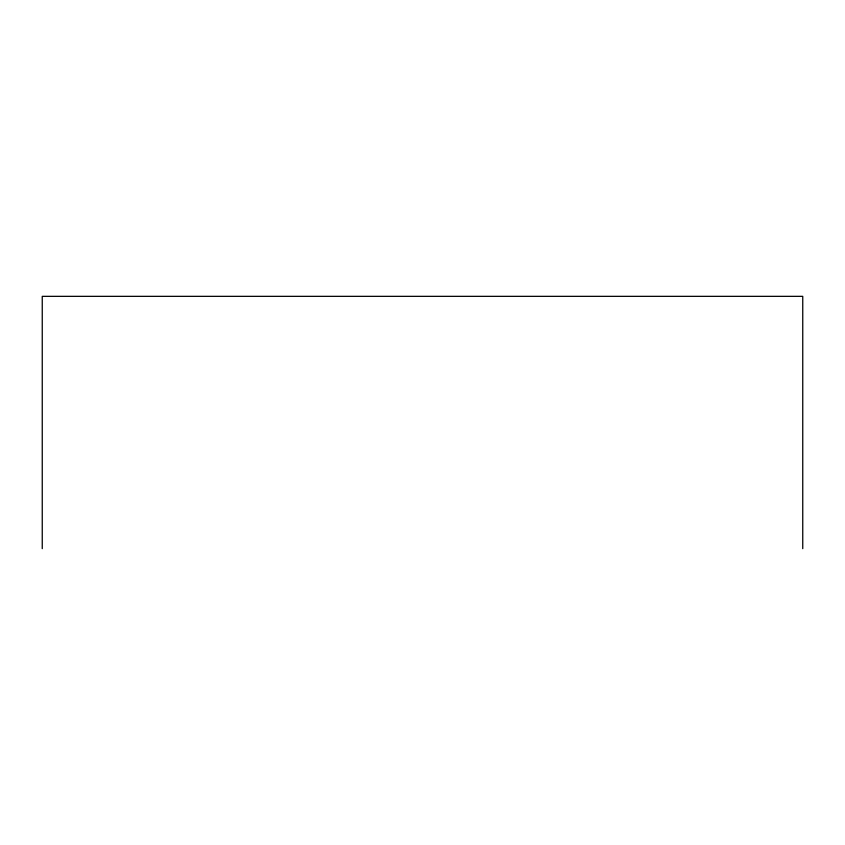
<?xml version="1.0" encoding="UTF-8"?>
<svg xmlns="http://www.w3.org/2000/svg" width="845" height="845" viewBox="0 0 845 845"><rect width="100%" height="100%" fill="white"/><g stroke="black" fill="none" stroke-linecap="round" stroke-linejoin="round"><path stroke-width="1.27" d="M802.75 548.659L802.75 296.341L42.25 296.341L42.25 548.659"/></g></svg>
